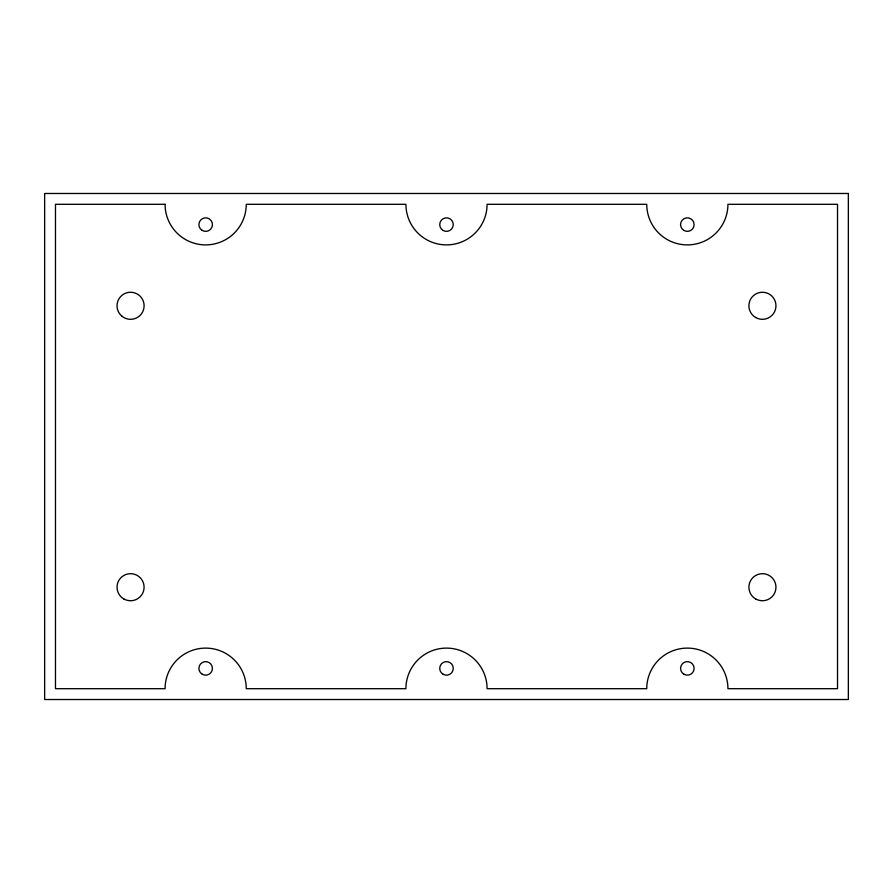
<?xml version="1.0" encoding="UTF-8"?>
<svg xmlns="http://www.w3.org/2000/svg" width="893" height="893" viewBox="0 0 893 893"><rect width="100%" height="100%" fill="white"/><g stroke="black" fill="none" stroke-linecap="round" stroke-linejoin="round"><path stroke-width="1.34" d="M848.35 193.48L44.65 193.48L44.65 699.52L848.35 699.52L848.35 193.48M165.071 204.307L55.478 204.307L55.478 688.693L165.071 688.693A40.587 40.587 0 0 1 205.658 648.106A40.587 40.587 0 0 1 246.256 688.693L405.913 688.693A40.587 40.587 0 0 1 446.5 648.106A40.587 40.587 0 0 1 487.087 688.693L646.744 688.693A40.587 40.587 0 0 1 687.342 648.106A40.587 40.587 0 0 1 727.929 688.693L837.522 688.693L837.522 204.307L727.929 204.307A40.587 40.587 0 0 1 687.342 244.894A40.587 40.587 0 0 1 646.744 204.307L487.087 204.307A40.587 40.587 0 0 1 446.5 244.894A40.587 40.587 0 0 1 405.913 204.307L246.256 204.307A40.587 40.587 0 0 1 205.658 244.894A40.587 40.587 0 0 1 165.071 204.307M123.803 598.935A13.529 13.529 0 0 0 144.097 587.214A13.529 13.529 0 0 0 123.803 575.494A13.529 13.529 0 0 0 123.803 598.935M443.118 230.461A6.764 6.764 0 0 0 453.264 224.601A6.764 6.764 0 0 0 443.118 218.74A6.764 6.764 0 0 0 443.118 230.461M121.872 316.155A13.529 13.529 0 0 0 143.896 308.13A13.529 13.529 0 0 0 125.935 293.071A13.529 13.529 0 0 0 121.872 316.155M755.668 598.935A13.529 13.529 0 0 0 775.961 587.214A13.529 13.529 0 0 0 755.668 575.494A13.529 13.529 0 0 0 755.668 598.935M755.668 317.506A13.529 13.529 0 0 0 775.961 305.786A13.529 13.529 0 0 0 755.668 294.065A13.529 13.529 0 0 0 755.668 317.506M201.997 230.294A6.764 6.764 0 0 0 212.422 224.924A6.764 6.764 0 0 0 202.566 218.584A6.764 6.764 0 0 0 201.997 230.294M683.96 230.461A6.764 6.764 0 0 0 694.107 224.601A6.764 6.764 0 0 0 683.96 218.74A6.764 6.764 0 0 0 683.96 230.461M683.96 674.26A6.764 6.764 0 0 0 694.107 668.399A6.764 6.764 0 0 0 683.96 662.539A6.764 6.764 0 0 0 683.96 674.26M443.118 674.26A6.764 6.764 0 0 0 453.264 668.399A6.764 6.764 0 0 0 443.118 662.539A6.764 6.764 0 0 0 443.118 674.26M202.276 674.26A6.764 6.764 0 0 0 212.422 668.399A6.764 6.764 0 0 0 202.276 662.539A6.764 6.764 0 0 0 202.276 674.26"/></g></svg>
